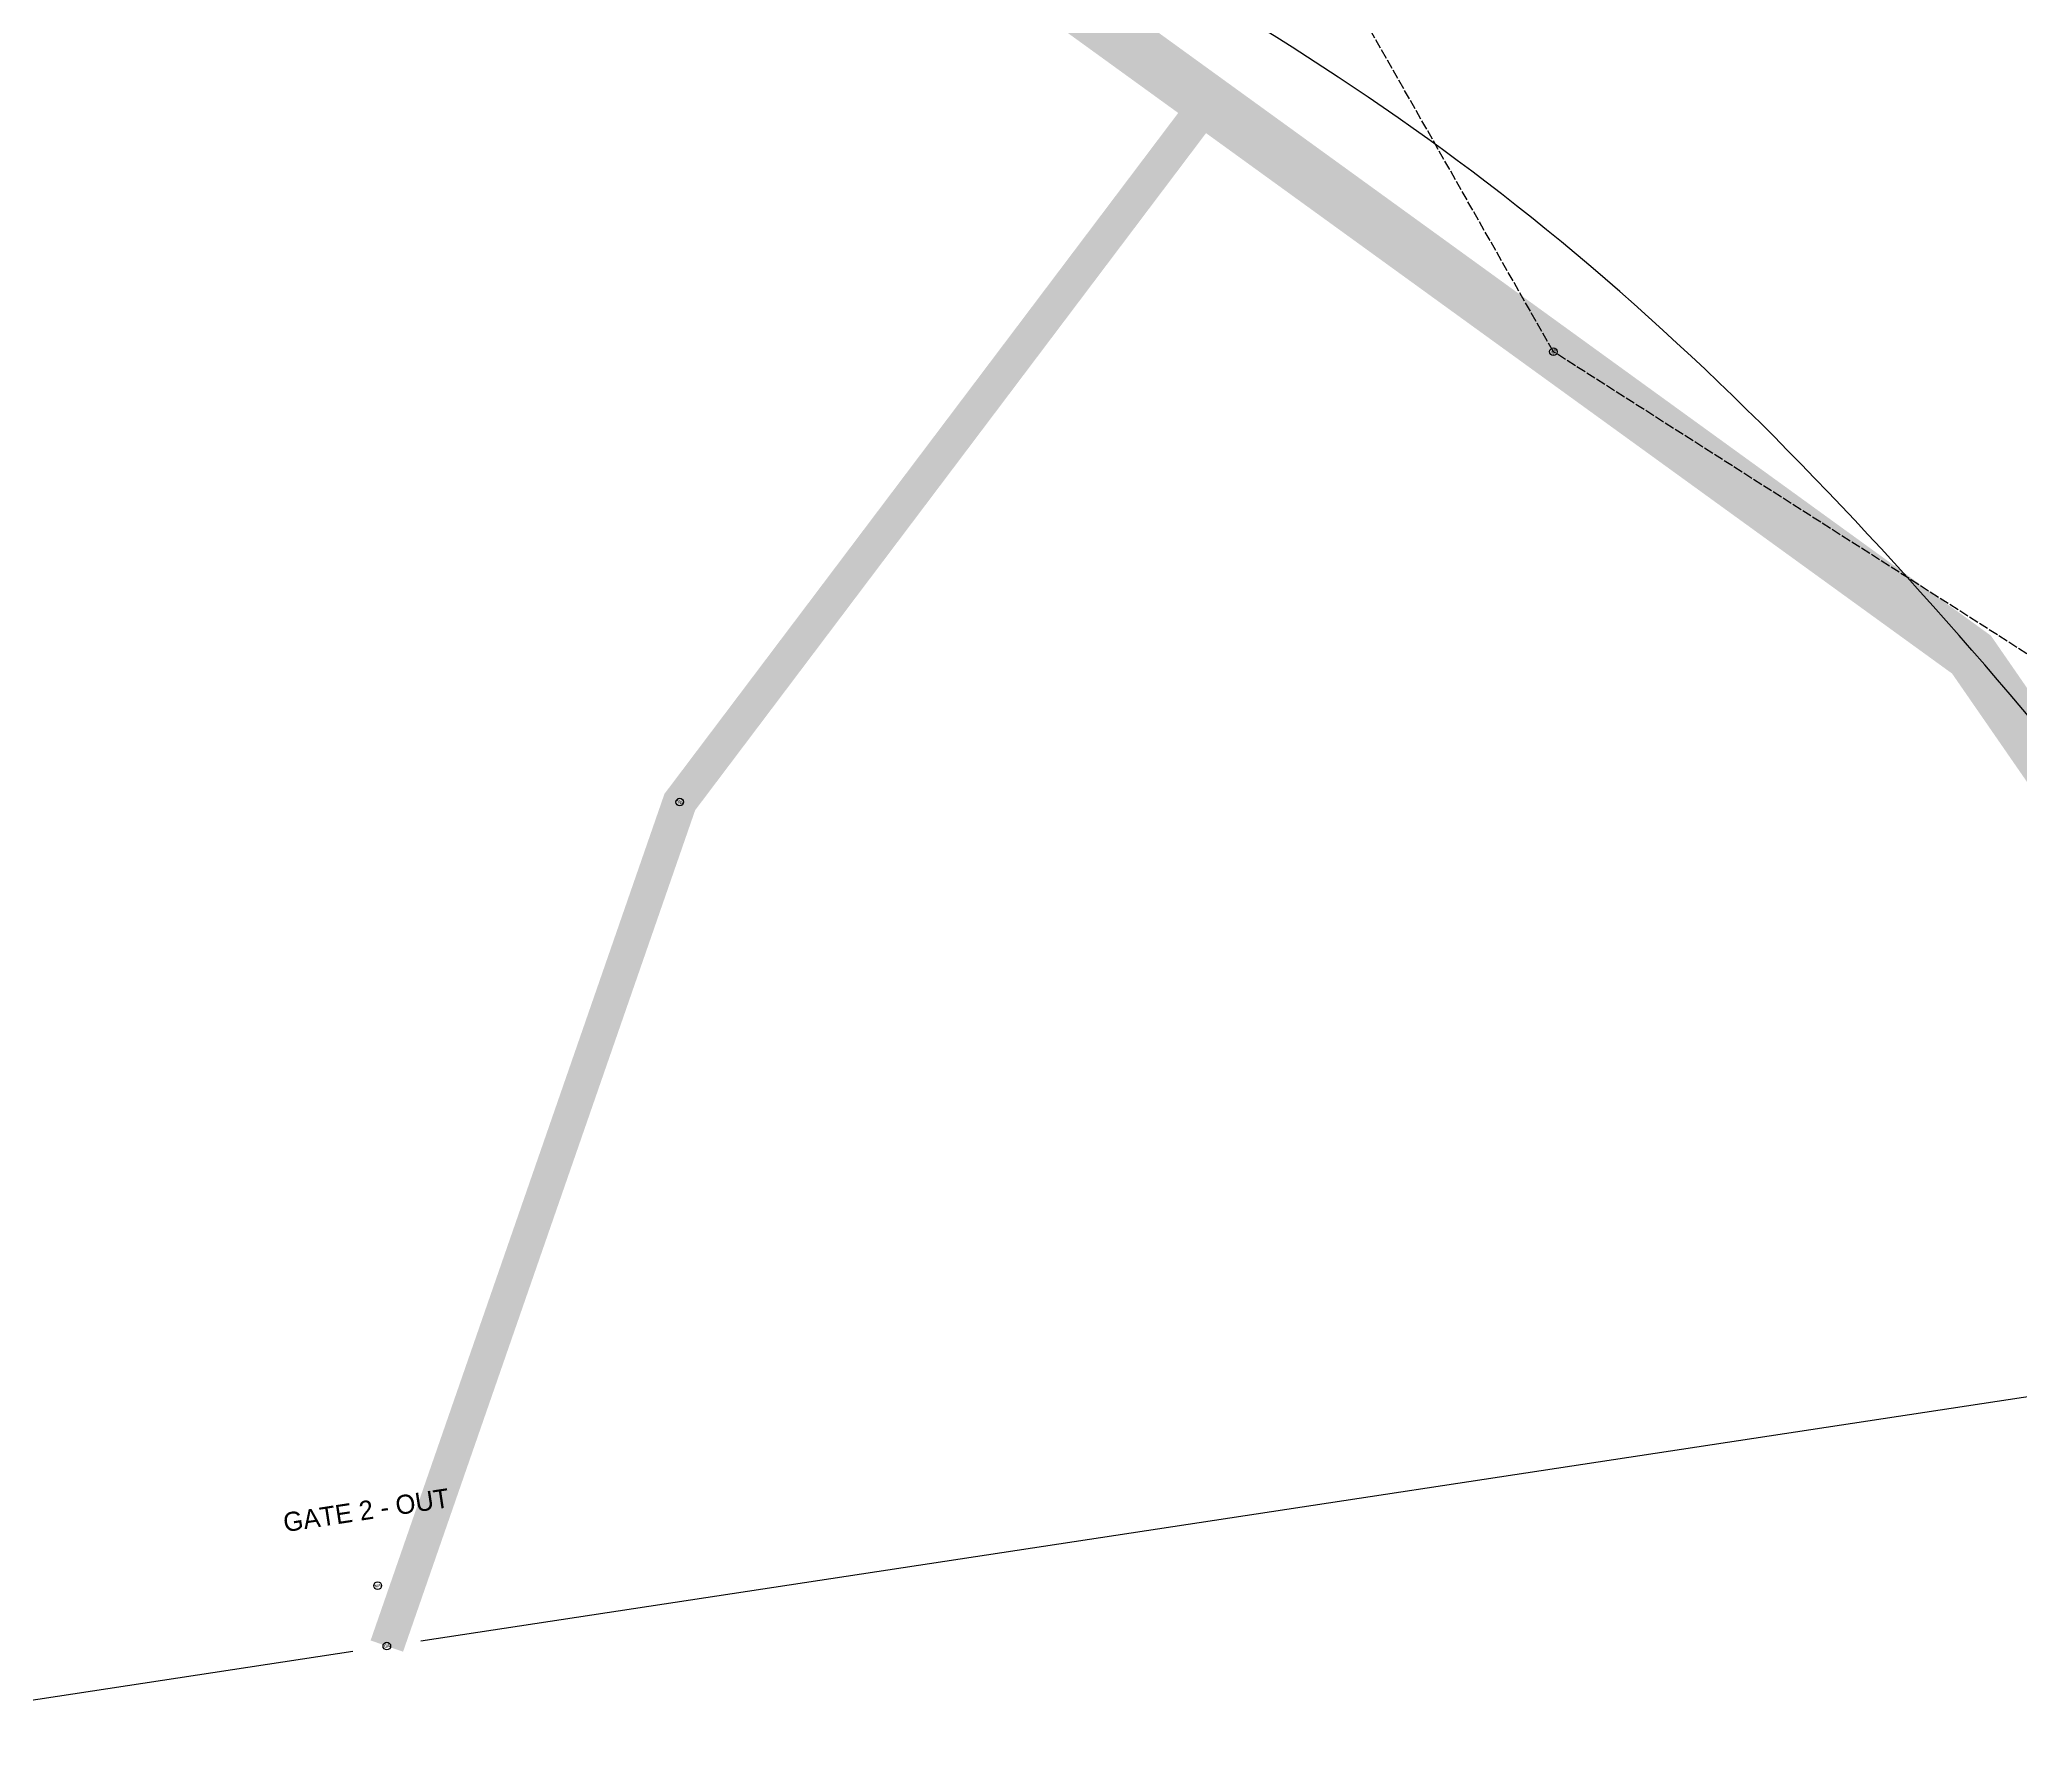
# Model space of a CAD drawing. Header units: metres. Extents: x 475292 to 475981, y 305566 to 306085.
# Drawn here: x 475565.1 to 475824.4, y 305565.6 to 305789.5 of the extents above; entities that cross this region are included whole.
import ezdxf
from ezdxf.enums import TextEntityAlignment as Align

# ---------------------------------------------------------------- set-up
doc = ezdxf.new("R2010")
doc.units = ezdxf.units.M
doc.linetypes.add('DASHED', pattern=[1.524, 1.27, -0.254])
for name, color, linetype in [('C-DRAINAGE', 4, 'Continuous'), ('C-HAUL-ONEWAY', 30, 'CONTINUOUS'), ('C-HAUL-ROAD', 30, 'CONTINUOUS'), ('C-HOARDING', 5, 'CONTINUOUS'), ('C-PEDESTRIAN', 3, 'DASHED'), ('C-SYMBOLS', 7, 'CONTINUOUS'), ('C-TEXT', 7, 'CONTINUOUS')]:
    doc.layers.add(name, color=color, linetype=linetype)

# ---------------------------------------------------------------- blocks, each defined once
blk = doc.blocks.new('GATE')
blk.add_circle((0, 0), 0.5)
blk.add_text('GA', height=0.4).set_placement((0, 0), align=Align.MIDDLE_CENTER)
blk = doc.blocks.new('MARSHAL')
blk.add_circle((0, 0), 0.5)
blk.add_text('MA', height=0.4).set_placement((0, 0), align=Align.MIDDLE_CENTER)
blk = doc.blocks.new('WHEEL_WASH')
blk.add_circle((0, 0), 0.5)
blk.add_text('WH', height=0.4).set_placement((0, 0), align=Align.MIDDLE_CENTER)
blk = doc.blocks.new('PED_CROSSING')
blk.add_circle((0, 0), 0.5)
blk.add_text('PE', height=0.4).set_placement((0, 0), align=Align.MIDDLE_CENTER)

msp = doc.modelspace()

# ---------------------------------------------------------------- linework, layer by layer
at = {"layer": 'C-DRAINAGE'}
msp.add_spline([(475865.097, 305651.684), (475754.5, 305770.853), (475621.336, 305847.791), (475571.998, 305876.96)], degree=3, dxfattribs=at)
at = {"layer": 'C-HAUL-ONEWAY', "const_width": 4.5}
msp.add_lwpolyline([(475818.019, 305708.996), (475717.626, 305780.758), (475648.925, 305689.686), (475610.571, 305579.169)], dxfattribs=at)
at = {"layer": 'C-HAUL-ROAD', "const_width": 7}
msp.add_lwpolyline([(475879.496, 305620.055), (475818.019, 305708.996), (475696.394, 305797.117), (475575.305, 305855.21), (475453.535, 305953.237), (475372.35, 306021.965)], dxfattribs=at)
at = {"layer": 'C-HOARDING'}
for points in [[(475503.556, 305684.278), (475521.593, 305565.641), (475606.122, 305578.493)], [(475615.02, 305579.845), (475875.047, 305619.379)]]:
    msp.add_lwpolyline(points, dxfattribs=at)
at = {"layer": 'C-PEDESTRIAN'}
msp.add_lwpolyline([(475897.211, 305663.208), (475763.288, 305748.65), (475709.708, 305842.806), (475679.659, 305967.663)], dxfattribs=at)

# ---------------------------------------------------------------- block references
at = {"layer": 'C-SYMBOLS'}
for name, p, rotation in [('PED_CROSSING', (475763.288, 305748.65), 234.07553123799886), ('WHEEL_WASH', (475648.925, 305689.686), -217.02941184363988), ('MARSHAL', (475609.369, 305587.078), 8.644760059721362), ('GATE', (475610.571, 305579.169), 8.644760059721362)]:
    msp.add_blockref(name, p, dxfattribs=dict(at, rotation=rotation))

# ---------------------------------------------------------------- texts
at = {"layer": 'C-TEXT'}
msp.add_text('GATE 2 - OUT', height=2.5, rotation=8.6447601, dxfattribs=at).set_placement((475607.865, 305596.965), align=Align.MIDDLE_CENTER)

doc.saveas('drawing.dxf')
